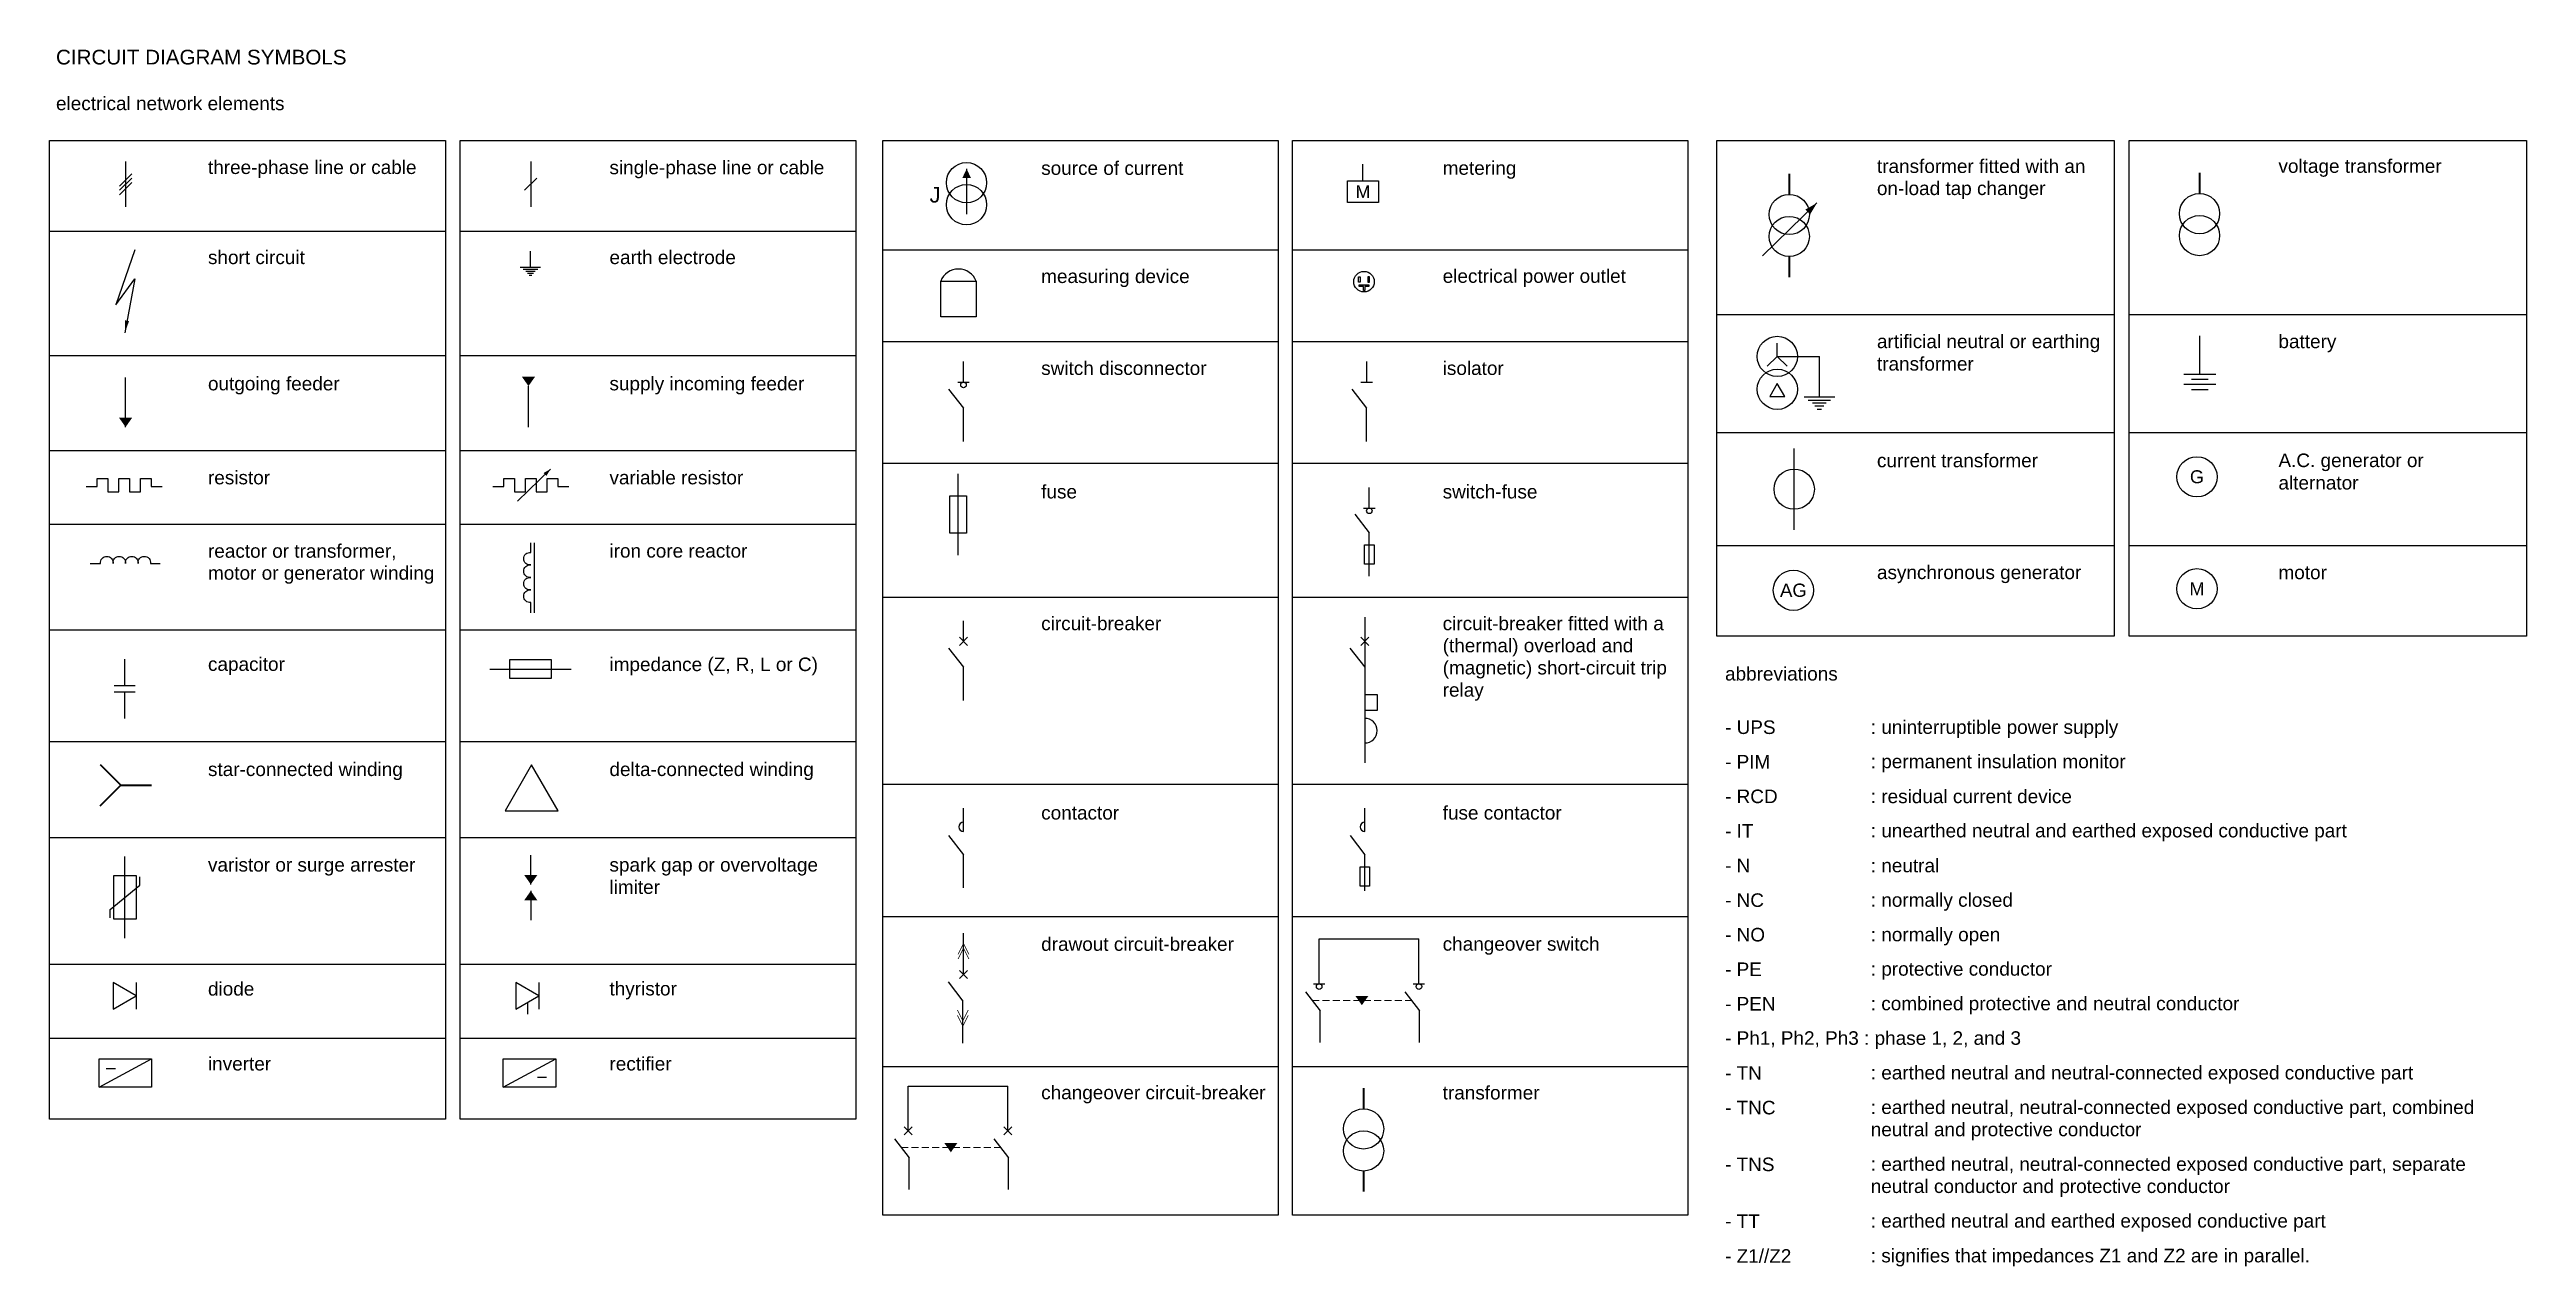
# Model space of a CAD drawing. Header units: millimetres. Extents: x 7 to 464, y 738 to 962.
import ezdxf

# ---------------------------------------------------------------- set-up
doc = ezdxf.new("R2010")
doc.units = ezdxf.units.MM
doc.linetypes.add('DASHED', pattern=[19.05, 12.7, -6.35])
doc.layers.add('www.linecad.com', color=7, linetype='Continuous')
doc.styles.add('www.linecad.com', font='arial.ttf')

msp = doc.modelspace()

# ---------------------------------------------------------------- linework, layer by layer
at = {"layer": 'www.linecad.com'}
for points in [[(7, 945.35), (79.96, 945.35), (79.96, 764.92), (7, 764.92)], [(82.66, 945.35), (155.61, 945.35), (155.61, 764.92), (82.66, 764.92)], [(233.43, 747.23), (160.57, 747.23), (160.57, 945.35), (233.43, 945.35)], [(308.95, 747.23), (236.1, 747.23), (236.1, 945.35), (308.95, 945.35)], [(314.3, 945.37), (387.51, 945.37), (387.51, 853.97), (314.3, 853.97)], [(390.31, 945.37), (463.52, 945.37), (463.52, 853.97), (390.31, 853.97)], [(246.22, 937.9), (251.94, 937.9), (251.94, 933.91), (246.22, 933.91)], [(171.25, 919.39), (177.78, 919.39), (177.78, 912.85), (171.25, 912.85)], [(248.27, 920.2), (248.55, 920.2), (248.55, 919.23), (248.27, 919.23)], [(250.28, 920.2), (250, 920.2), (250, 919.23), (250.28, 919.23)], [(325.44, 900.55), (324.04, 898.13), (326.84, 898.13)], [(172.95, 879.82), (176.03, 879.82), (176.03, 872.97), (172.95, 872.97)], [(249.38, 870.82), (251.12, 870.82), (251.12, 867.23), (249.38, 867.23)], [(91.84, 849.63), (99.48, 849.63), (99.48, 846.15), (91.84, 846.15)], [(251.77, 843.16), (249.42, 843.16), (249.42, 840.31), (251.77, 840.31)], [(95.86, 830.21), (90.98, 821.75), (100.74, 821.75)], [(18.84, 809.86), (22.94, 809.86), (22.94, 801.76), (18.84, 801.76)], [(248.56, 811.45), (250.3, 811.45), (250.3, 807.86), (248.56, 807.86)], [(22.98, 787.63), (18.7, 790.09), (18.7, 785.16)], [(97.21, 787.63), (92.93, 790.09), (92.93, 785.16)], [(16.12, 776.06), (25.82, 776.06), (25.82, 770.82), (16.12, 770.82)], [(90.6, 776.06), (100.31, 776.06), (100.31, 770.82), (90.6, 770.82)]]:
    msp.add_lwpolyline(points, close=True, dxfattribs=at)
for points in [[(21.03, 941.46), (21.03, 933.15)], [(95.68, 941.46), (95.68, 933.15)], [(249.08, 937.9), (249.08, 941)], [(22.17, 939.18), (19.88, 936.96)], [(22.17, 938.41), (19.88, 936.2)], [(22.17, 937.58), (19.88, 935.36)], [(96.83, 938.41), (94.54, 936.2)], [(176.03, 940.11), (176.03, 931.78)], [(322.69, 924.07), (332.76, 933.83)], [(7, 928.66), (79.96, 928.66)], [(82.66, 928.66), (155.61, 928.66)], [(22.74, 925.21), (19.22, 915.05), (22.75, 919.83), (20.87, 909.89)], [(95.64, 922.02), (95.64, 924.94)], [(160.57, 925.21), (233.43, 925.21)], [(236.1, 925.21), (308.95, 925.21)], [(93.77, 922.02), (97.51, 922.02)], [(94.28, 921.62), (97, 921.62)], [(94.81, 921.27), (96.48, 921.27)], [(95.11, 920.91), (96.18, 920.91)], [(95.39, 920.51), (95.89, 920.51)], [(249.15, 918.43), (248.39, 918.43), (248.39, 918.74), (250.15, 918.74), (250.15, 918.43), (249.45, 918.43)], [(249.45, 918.43), (249.45, 917.7), (249.15, 917.7), (249.15, 918.43)], [(314.3, 913.26), (387.51, 913.26)], [(390.31, 913.26), (463.52, 913.26)], [(403.33, 902.28), (403.33, 909.35)], [(7, 905.7), (79.96, 905.7)], [(82.66, 905.7), (155.61, 905.7)], [(160.57, 908.28), (233.43, 908.28)], [(175.46, 900.79), (175.46, 904.6)], [(236.1, 908.28), (308.95, 908.28)], [(249.77, 900.79), (249.77, 904.6)], [(323.6, 903.73), (325.44, 905.54)], [(325.44, 905.54), (325.44, 907.98)], [(327.27, 903.73), (325.44, 905.54)], [(325.44, 905.54), (333.2, 905.54)], [(333.2, 898.09), (333.2, 905.54)], [(21.02, 892.51), (21.02, 901.67)], [(95.27, 892.51), (95.27, 900.07)], [(172.71, 899.53), (175.45, 896)], [(174.41, 900.79), (176.52, 900.79)], [(247.01, 899.53), (249.75, 896)], [(248.71, 900.79), (250.83, 900.79)], [(400.36, 902.28), (406.3, 902.28)], [(400.36, 900.41), (406.3, 900.41)], [(401.81, 901.35), (404.84, 901.35)], [(401.81, 899.47), (404.84, 899.47)], [(175.45, 889.88), (175.45, 896)], [(249.75, 889.88), (249.75, 896)], [(330.37, 898.09), (336.02, 898.09)], [(331.15, 897.49), (335.25, 897.49)], [(331.93, 896.96), (334.46, 896.96)], [(332.39, 896.43), (334, 896.43)], [(332.82, 895.82), (333.57, 895.82)], [(314.3, 891.51), (387.51, 891.51)], [(390.31, 891.51), (463.52, 891.51)], [(7, 888.22), (79.96, 888.22)], [(82.66, 888.22), (155.61, 888.22)], [(160.57, 885.87), (233.43, 885.87)], [(236.1, 885.87), (308.95, 885.87)], [(328.56, 873.56), (328.56, 888.56)], [(13.75, 881.56), (15.75, 881.56), (15.75, 883.06), (17.75, 883.06), (17.75, 880.56), (19.75, 880.56), (19.75, 883.06), (21.75, 883.06), (21.75, 880.56), (23.75, 880.56), (23.75, 883.06), (25.75, 883.06), (25.75, 881.56), (27.75, 881.56)], [(88.71, 881.56), (90.71, 881.56), (90.71, 883.06), (92.71, 883.06), (92.71, 880.56), (94.71, 880.56), (94.71, 883.06), (96.71, 883.06), (96.71, 880.56), (98.71, 880.56), (98.71, 883.06), (100.71, 883.06), (100.71, 881.56), (102.71, 881.56)], [(93.24, 878.86), (99.34, 884.77)], [(174.49, 868.89), (174.49, 883.89)], [(250.25, 877.59), (250.25, 881.39)], [(249.19, 877.59), (251.31, 877.59)], [(7, 874.6), (79.96, 874.6)], [(82.66, 874.6), (155.61, 874.6)], [(247.6, 876.47), (250.25, 873.03)], [(250.25, 865.03), (250.25, 873.03)], [(96.32, 871.18), (96.32, 858.28)], [(314.3, 870.71), (387.51, 870.71)], [(390.31, 870.71), (463.52, 870.71)], [(160.57, 861.18), (233.43, 861.18)], [(236.1, 861.18), (308.95, 861.18)], [(7, 855.14), (79.96, 855.14)], [(82.66, 855.14), (155.61, 855.14)], [(174.72, 852.26), (176.21, 853.76)], [(176.21, 852.26), (174.72, 853.76)], [(175.46, 853.01), (175.46, 856.81)], [(248.67, 852.26), (250.17, 853.76)], [(250.17, 852.26), (248.67, 853.76)], [(249.42, 857.48), (249.42, 830.59)], [(20.84, 849.75), (20.84, 844.86)], [(172.71, 851.74), (175.45, 848.22)], [(246.66, 851.74), (249.4, 848.22)], [(18.89, 844.86), (22.8, 844.86)], [(88.16, 847.89), (103.16, 847.89)], [(175.45, 842.1), (175.45, 848.22)], [(18.89, 843.69), (22.8, 843.69)], [(20.84, 843.69), (20.84, 838.8)], [(7, 834.53), (79.96, 834.53)], [(82.66, 834.53), (155.61, 834.53)], [(160.57, 826.69), (233.43, 826.69)], [(236.1, 826.69), (308.95, 826.69)], [(175.46, 817.94), (175.46, 822.25)], [(249.45, 817.94), (249.45, 822.25)], [(172.71, 817.18), (175.45, 813.66)], [(246.69, 817.18), (249.43, 813.66)], [(7, 816.87), (79.96, 816.87)], [(20.89, 798.31), (20.89, 813.31)], [(82.66, 816.87), (155.61, 816.87)], [(95.7, 808.2), (95.7, 813.56)], [(175.45, 807.54), (175.45, 813.66)], [(249.43, 806.98), (249.43, 813.66)], [(18.15, 802.06), (18.15, 803.56), (23.67, 808.08), (23.67, 809.58)], [(95.7, 806.99), (95.7, 801.63)], [(160.57, 802.29), (233.43, 802.29)], [(175.46, 791.59), (175.46, 799.22)], [(236.1, 802.29), (308.95, 802.29)], [(241.01, 789.86), (241.01, 798.14)], [(241.01, 798.14), (259.39, 798.14)], [(259.39, 789.86), (259.39, 798.14)], [(7, 793.48), (79.96, 793.48)], [(22.98, 790.09), (22.98, 785.16)], [(82.66, 793.48), (155.61, 793.48)], [(97.21, 790.09), (97.21, 785.16)], [(172.61, 790.22), (175.35, 786.69)], [(174.72, 790.84), (176.21, 792.34)], [(176.21, 790.84), (174.72, 792.34)], [(239.95, 789.86), (242.07, 789.86)], [(258.33, 789.86), (260.44, 789.86)], [(95.07, 786.39), (95.07, 784.25)], [(175.35, 778.91), (175.35, 786.69)], [(238.48, 788.39), (241.21, 784.87)], [(256.77, 788.39), (259.51, 784.87)], [(241.21, 779.06), (241.21, 784.87)], [(259.51, 779.06), (259.51, 784.87)], [(7, 779.82), (79.96, 779.82)], [(82.66, 779.82), (155.61, 779.82)], [(16.12, 770.82), (25.82, 776.06)], [(17.45, 774.22), (19.13, 774.22)], [(90.6, 770.82), (100.31, 776.06)], [(96.94, 772.64), (98.62, 772.64)], [(160.57, 774.61), (233.43, 774.61)], [(236.1, 774.61), (308.95, 774.61)], [(165.25, 762.74), (165.25, 771.02)], [(165.25, 771.02), (183.63, 771.02)], [(183.63, 762.74), (183.63, 771.02)], [(164.51, 762), (166, 763.49)], [(166, 762), (164.51, 763.49)], [(182.88, 762), (184.38, 763.49)], [(184.38, 762), (182.88, 763.49)], [(162.72, 761.28), (165.46, 757.75)], [(181.02, 761.28), (183.75, 757.75)], [(165.46, 751.94), (165.46, 757.75)], [(183.75, 751.94), (183.75, 757.75)]]:
    msp.add_lwpolyline(points, dxfattribs=at)
at = {"layer": 'www.linecad.com', "color": 7, "lineweight": 35}
for points in [[(327.65, 939.21), (327.65, 935.42)], [(403.26, 939.38), (403.26, 935.58)], [(327.65, 923.95), (327.65, 920.15)], [(16.31, 830.28), (20.11, 826.48)], [(16.31, 822.69), (20.11, 826.48), (25.8, 826.48)], [(249.19, 770.62), (249.19, 766.82)], [(249.19, 755.35), (249.19, 751.55)]]:
    msp.add_lwpolyline(points, dxfattribs=at)
at = {"layer": 'www.linecad.com'}
for points in [[(14.5, 867.39), (16.39, 867.39, -0.452482), (17.55, 868.68, -0.452482), (18.7, 867.39, -0.448138), (19.85, 868.68, -0.452482), (21.01, 867.39, -0.452482), (22.16, 868.68, -0.463456), (23.31, 867.39, -0.458603), (24.46, 868.68, -0.452482), (25.62, 867.39), (27.39, 867.39)], [(95.69, 858.28), (95.69, 860.18, -0.452482), (94.4, 861.33, -0.452482), (95.69, 862.48, -0.448138), (94.4, 863.64, -0.452482), (95.69, 864.79, -0.452482), (94.4, 865.94, -0.463456), (95.69, 867.09, -0.458603), (94.4, 868.25, -0.452482), (95.69, 869.4), (95.69, 871.18)]]:
    msp.add_lwpolyline(points, format="xyb", dxfattribs=at)
at = {"layer": 'www.linecad.com', "color": 7, "lineweight": 9}
for points in [[(174.48, 795.35), (175.46, 797.32), (176.45, 795.35)], [(174.48, 794.44), (175.46, 796.41), (176.45, 794.44)], [(174.36, 785.02), (175.35, 783.05), (176.33, 785.02)], [(174.36, 784.04), (175.35, 782.06), (176.33, 784.04)]]:
    msp.add_lwpolyline(points, dxfattribs=at)
at = {"layer": 'www.linecad.com', "color": 7, "linetype": 'DASHED', "lineweight": 9, "ltscale": 0.1}
for points in [[(239.73, 786.78), (258.02, 786.78)], [(163.97, 759.67), (182.27, 759.67)]]:
    msp.add_lwpolyline(points, dxfattribs=at)
at = {"layer": 'www.linecad.com'}
for centre, radius in [((176.01, 937.57), 3.71), ((176.01, 933.52), 3.71), ((327.65, 931.71), 3.71), ((327.65, 927.66), 3.71), ((403.26, 931.87), 3.71), ((403.26, 927.82), 3.71), ((249.27, 919.32), 1.89), ((325.44, 905.54), 3.71), ((175.46, 900.28), 0.512), ((325.44, 899.48), 3.71), ((402.79, 883.34), 3.71), ((328.56, 881.06), 3.71), ((250.25, 877.08), 0.512), ((328.41, 862.42), 3.71), ((402.79, 862.7), 3.71), ((241.01, 789.35), 0.512), ((259.39, 789.35), 0.512), ((249.19, 763.11), 3.71), ((249.19, 759.06), 3.71)]:
    msp.add_circle(centre, radius, dxfattribs=at)
for centre, radius, start, end in [((174.52, 918.18), 3.48, 20.3225, 159.6775), ((249.42, 836.54), 2.27, 270, 90), ((175.46, 818.8), 0.867, 90, 270), ((249.45, 818.8), 0.867, 90, 270)]:
    msp.add_arc(centre, radius, start, end, dxfattribs=at)
for points in [[(176.85, 938.41), (176.03, 940.11), (175.22, 938.41)], [(330.62, 932.62), (332.76, 933.83), (331.49, 931.72)], [(21.66, 912.06), (20.87, 909.89), (20.92, 912.2)], [(96.48, 901.79), (95.27, 900.07), (94.07, 901.79)], [(22.22, 894.23), (21.02, 892.51), (19.81, 894.23)], [(98.04, 884.04), (99.34, 884.77), (98.57, 883.49)], [(96.91, 809.92), (95.7, 808.2), (94.49, 809.92)], [(96.91, 805.27), (95.7, 806.99), (94.49, 805.27)], [(250.08, 787.64), (248.88, 785.92), (247.67, 787.64)], [(174.33, 760.53), (173.12, 758.8), (171.91, 760.53)]]:
    msp.add_solid(points, dxfattribs=at)

# ---------------------------------------------------------------- texts
at = {"layer": 'www.linecad.com', "color": 7, "style": 'www.linecad.com'}
for s, insert, char_height, attachment_point in [('CIRCUIT DIAGRAM SYMBOLS', (8.19, 959.33), 2.7164, 7), ('electrical network elements', (8.19, 950.91), 2.5, 7), ('three-phase line or cable', (36.2, 938.42), 2.5, 7), ('single-phase line or cable', (110.2, 938.38), 2.5, 7), ('source of current', (189.77, 938.98), 2.5, 7), ('metering', (263.77, 938.28), 2.5, 7), ('transformer fitted with an', (343.81, 939.33), 2.5, 7), ('voltage transformer', (417.81, 938.64), 2.5, 7), ('J', (169.2, 933.87), 2.88, 7), ('M', (249.08, 935.9), 2.34, 5), ('on-load tap changer', (343.81, 934.54), 2.5, 7), ('short circuit', (36.2, 922.53), 2.5, 7), ('earth electrode', (110.2, 922.53), 2.5, 7), ('measuring device', (189.77, 918.32), 2.5, 7), ('electrical power outlet', (263.77, 918.36), 2.5, 7), ('artificial neutral or earthing', (343.81, 906.31), 2.5, 7), ('battery', (417.81, 906.31), 2.5, 7), ('switch disconnector', (189.77, 902.09), 2.5, 7), ('isolator', (263.77, 902.09), 2.5, 7), ('transformer', (343.81, 902.9), 2.5, 7), ('outgoing feeder', (36.2, 898.53), 2.5, 7), ('supply incoming feeder', (110.2, 898.53), 2.5, 7), ('current transformer', (343.81, 885.07), 2.5, 7), ('A.C. generator or', (417.81, 884.38), 2.5, 7), ('resistor', (36.2, 881.92), 2.5, 7), ('variable resistor', (110.2, 881.92), 2.5, 7), ('fuse', (189.77, 879.32), 2.5, 7), ('switch-fuse', (263.77, 879.32), 2.5, 7), ('G', (402.79, 883.34), 2.39, 5), ('alternator', (417.81, 880.97), 2.5, 7), ('reactor or transformer,', (36.2, 867.96), 2.5, 7), ('iron core reactor', (110.2, 868.41), 2.5, 7), ('motor or generator winding', (36.2, 863.62), 2.5, 7), ('AG', (328.41, 862.42), 2.445, 5), ('asynchronous generator', (343.81, 863.73), 2.5, 7), ('M', (402.79, 862.7), 2.39, 5), ('motor', (417.81, 864.43), 2.5, 7), ('circuit-breaker', (189.77, 855.03), 2.5, 7), ('circuit-breaker fitted with a', (263.77, 855.03), 2.5, 7), ('capacitor', (36.2, 846.81), 2.5, 7), ('impedance (Z, R, L or C)', (110.2, 846.77), 2.5, 7), ('(thermal) overload and', (263.77, 850.24), 2.5, 7), ('(magnetic) short-circuit trip', (263.77, 846.15), 2.5, 7), ('relay', (263.77, 842.05), 2.5, 7), ('abbreviations', (315.81, 845.75), 2.5, 7), ('- UPS', (315.81, 835.89), 2.5, 7), (': uninterruptible power supply', (342.67, 835.2), 2.5, 7), ('- PIM', (315.81, 829.56), 2.5, 7), (': permanent insulation monitor', (342.67, 828.86), 2.5, 7), ('star-connected winding', (36.2, 827.42), 2.5, 7), ('delta-connected winding', (110.2, 827.42), 2.5, 7), ('contactor', (189.77, 820.12), 2.5, 7), ('fuse contactor', (263.77, 820.12), 2.5, 7), ('- RCD', (315.81, 823.14), 2.5, 7), (': residual current device', (342.67, 823.14), 2.5, 7), ('- IT', (315.81, 816.8), 2.5, 7), (': unearthed neutral and earthed exposed conductive part', (342.67, 816.11), 2.5, 7), ('varistor or surge arrester', (36.2, 809.81), 2.5, 7), ('spark gap or overvoltage', (110.2, 809.81), 2.5, 7), ('- N', (315.81, 810.43), 2.5, 7), (': neutral', (342.67, 810.39), 2.5, 7), ('limiter', (110.2, 806.41), 2.5, 7), ('- NC', (315.81, 804.01), 2.5, 7), (': normally closed', (342.67, 803.32), 2.5, 7), ('- NO', (315.81, 797.64), 2.5, 7), (': normally open', (342.67, 796.95), 2.5, 7), ('drawout circuit-breaker', (189.77, 795.91), 2.5, 7), ('changeover switch', (263.77, 795.22), 2.5, 7), ('diode', (36.2, 787.66), 2.5, 7), ('thyristor', (110.2, 786.97), 2.5, 7), ('- PE', (315.81, 791.3), 2.5, 7), (': protective conductor', (342.67, 790.61), 2.5, 7), ('- PEN', (315.81, 784.93), 2.5, 7), (': combined protective and neutral conductor', (342.67, 784.23), 2.5, 7), ('- Ph1, Ph2, Ph3 : phase 1, 2, and 3', (315.81, 777.86), 2.5, 7), ('inverter', (36.2, 773.85), 2.5, 7), ('rectifier', (110.2, 773.85), 2.5, 7), ('- TN', (315.81, 772.18), 2.5, 7), (': earthed neutral and neutral-connected exposed conductive part', (342.67, 771.48), 2.5, 7), ('changeover circuit-breaker', (189.77, 767.82), 2.5, 7), ('transformer', (263.77, 768.51), 2.5, 7), ('- TNC', (315.81, 765.76), 2.5, 7), (': earthed neutral, neutral-connected exposed conductive part, combined', (342.67, 765.11), 2.5, 7), ('neutral and protective conductor', (342.67, 761.01), 2.5, 7), ('- TNS', (315.81, 755.29), 2.5, 7), (': earthed neutral, neutral-connected exposed conductive part, separate', (342.67, 754.63), 2.5, 7), ('neutral conductor and protective conductor', (342.67, 750.54), 2.5, 7), ('- TT', (315.81, 744.86), 2.5, 7), (': earthed neutral and earthed exposed conductive part', (342.67, 744.16), 2.5, 7), ('- Z1//Z2', (315.81, 738.4), 2.5, 7), (': signifies that impedances Z1 and Z2 are in parallel.', (342.67, 737.75), 2.5, 7)]:
    msp.add_mtext(s, dxfattribs=dict(at, insert=insert, char_height=char_height, attachment_point=attachment_point))

doc.saveas('drawing.dxf')
